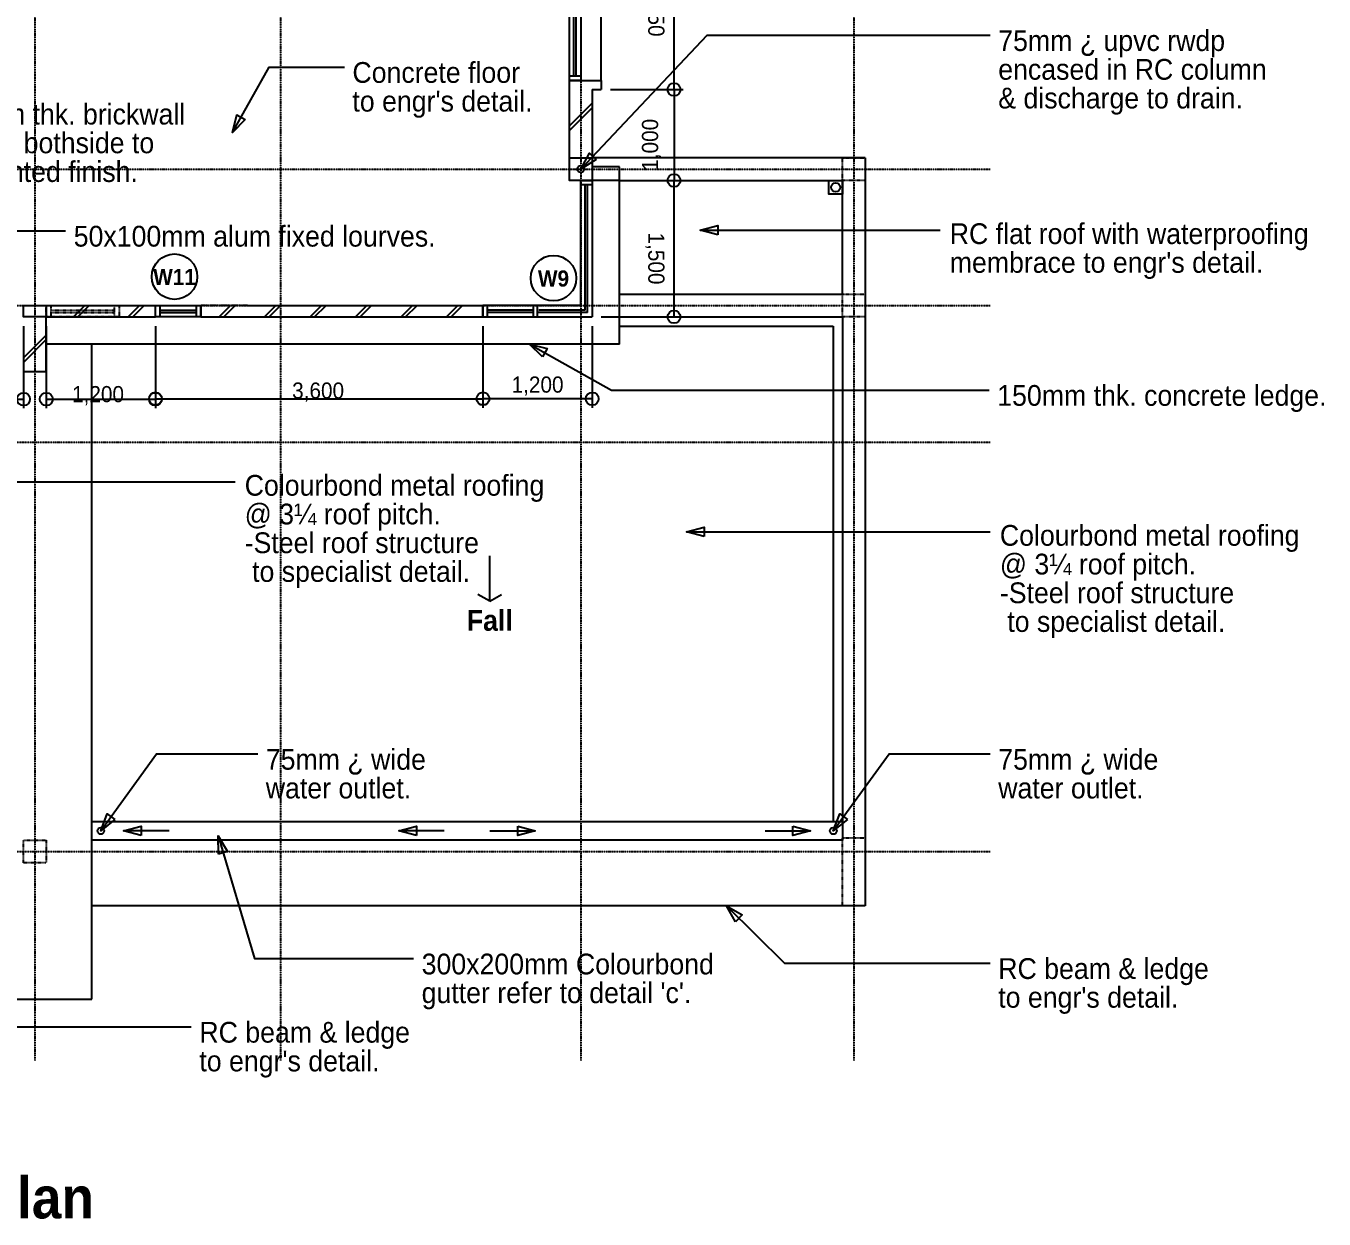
# Model space of a CAD drawing. Header units: inches. Extents: x 1543 to 314687, y -56168 to -771.
# Drawn here: x 55964 to 70231, y -55812 to -42698 of the extents above; entities that cross this region are included whole.
import ezdxf

# ---------------------------------------------------------------- set-up
doc = ezdxf.new("R2010")
doc.units = ezdxf.units.IN
doc.header["$MEASUREMENT"] = 0
for name, pattern in [('PC_DASH_2', [0.638889, 0.277778, -0.083333, 0.055556, -0.083333, 0.055556, -0.083333]), ('PC_DASH_3', [0.069444, 0.027778, -0.041667]), ('PC_DASH_4', [0.055556, 0.027778, -0.027778]), ('PC_DASH_5', [0.902778, 0.25, -0.125, 0.25, -0.125, 0.027778, -0.125])]:
    doc.linetypes.add(name, pattern=pattern)
for name, color, linetype in [('Existing works', 7, 'Continuous'), ('First Floor Plan', 7, 'Continuous'), ('Grid Line', 7, 'Continuous'), ('Ground Floor Plan', 7, 'Continuous'), ('New Works', 7, 'Continuous'), ('Text', 7, 'Continuous')]:
    doc.layers.add(name, color=color, linetype=linetype)

# ---------------------------------------------------------------- blocks, each defined once
blk = doc.blocks.new('PD_914015')
at = {"layer": 'Grid Line', "color": 12, "linetype": 'PC_DASH_2', "true_color": 0xdc0806}
for p, q in [((56062, -32071), (56062, -54071)), ((58762, -32071), (58762, -54071)), ((62062, -32071), (62062, -54071)), ((65062, -32071), (65062, -54071))]:
    blk.add_line(p, q, dxfattribs=at)
blk = doc.blocks.new('PD_914179')
at = {"layer": 'Grid Line', "color": 12, "true_color": 0xdc0806}
blk.add_line((62187, -46796), (60987, -46796), dxfattribs=at)
for centre in [(60987, -46796), (62187, -46796)]:
    blk.add_circle(centre, 70.6, dxfattribs=at)
at = {"layer": 'Grid Line', "color": 7, "insert": (61587, -46551), "char_height": 177.49, "width": 635, "attachment_point": 2}
blk.add_mtext('\\pxsm0.83;\\fHelvetica|b0|i0|c0|p177.4913;\\W0.92;1,200', dxfattribs=at)
blk = doc.blocks.new('PD_914178')
at = {"layer": 'Grid Line', "color": 12, "true_color": 0xdc0806}
for p, q in [((60987, -45996), (60987, -46896)), ((62187, -45996), (62187, -46896))]:
    blk.add_line(p, q, dxfattribs=at)
at = {"layer": 'Grid Line'}
blk.add_blockref('PD_914179', (0, 0), dxfattribs=at)
blk = doc.blocks.new('PD_914181')
at = {"layer": 'Grid Line', "color": 12, "true_color": 0xdc0806}
blk.add_line((63087, -45896), (63087, -44396), dxfattribs=at)
for centre in [(63087, -44396), (63087, -45896)]:
    blk.add_circle(centre, 70.6, dxfattribs=at)
at = {"layer": 'Grid Line', "color": 7, "insert": (62981, -45254), "char_height": 177.49, "width": 635, "attachment_point": 2, "rotation": 270}
blk.add_mtext('\\pxsm0.83;\\fHelvetica|b0|i0|c0|p177.4913;\\W0.92;1,500', dxfattribs=at)
blk = doc.blocks.new('PD_914180')
at = {"layer": 'Grid Line', "color": 12, "true_color": 0xdc0806}
for p, q in [((62587, -44396), (63187, -44396)), ((62287, -45896), (63187, -45896))]:
    blk.add_line(p, q, dxfattribs=at)
at = {"layer": 'Grid Line'}
blk.add_blockref('PD_914181', (0, 0), dxfattribs=at)
blk = doc.blocks.new('PD_914235')
at = {"layer": 'Grid Line', "color": 12, "true_color": 0xdc0806}
blk.add_line((63087, -43396), (63087, -41446), dxfattribs=at)
for centre in [(63087, -41446), (63087, -43396)]:
    blk.add_circle(centre, 70.6, dxfattribs=at)
at = {"layer": 'Grid Line', "color": 7, "insert": (62981, -42529), "char_height": 177.49, "width": 635, "attachment_point": 2, "rotation": 270}
blk.add_mtext('\\pxsm0.83;\\fHelvetica|b0|i0|c0|p177.4913;\\W0.92;1,950', dxfattribs=at)
blk = doc.blocks.new('PD_914234')
at = {"layer": 'Grid Line', "color": 12, "true_color": 0xdc0806}
for p, q in [((62287, -41446), (63187, -41446)), ((62387, -43396), (63187, -43396))]:
    blk.add_line(p, q, dxfattribs=at)
at = {"layer": 'Grid Line'}
blk.add_blockref('PD_914235', (0, 0), dxfattribs=at)
blk = doc.blocks.new('PD_914237')
at = {"layer": 'Grid Line', "color": 12, "true_color": 0xdc0806}
blk.add_line((63087, -43396), (63087, -44396), dxfattribs=at)
for centre in [(63087, -43396), (63087, -44396)]:
    blk.add_circle(centre, 70.6, dxfattribs=at)
at = {"layer": 'Grid Line', "color": 7, "insert": (62734, -44004), "char_height": 177.49, "width": 635, "attachment_point": 2, "rotation": 90}
blk.add_mtext('\\pxsm0.83;\\fHelvetica|b0|i0|c0|p177.4913;\\W0.92;1,000', dxfattribs=at)
blk = doc.blocks.new('PD_914236')
at = {"layer": 'Grid Line', "color": 12, "true_color": 0xdc0806}
for p, q in [((62387, -43396), (63187, -43396)), ((63187, -44396), (63187, -44396))]:
    blk.add_line(p, q, dxfattribs=at)
at = {"layer": 'Grid Line'}
blk.add_blockref('PD_914237', (0, 0), dxfattribs=at)
blk = doc.blocks.new('PD_914238')
at = {"layer": 'Grid Line', "color": 12, "linetype": 'PC_DASH_2', "true_color": 0xdc0806}
for p, q in [((38562, -44271), (66562, -44271)), ((38562, -45771), (66562, -45771)), ((38562, -47271), (66562, -47271)), ((38562, -51771), (66562, -51771))]:
    blk.add_line(p, q, dxfattribs=at)
blk = doc.blocks.new('PD_914722')
at = {"layer": 'Ground Floor Plan', "color": 12, "true_color": 0xdc0806}
blk.add_line((54062, -46800), (55937, -46800), dxfattribs=at)
for centre in [(54062, -46800), (55937, -46800)]:
    blk.add_circle(centre, 70.6, dxfattribs=at)
at = {"layer": 'Ground Floor Plan', "color": 7, "insert": (54984, -46646), "char_height": 177.49, "width": 635, "attachment_point": 2}
blk.add_mtext('\\pxsm0.83;\\fHelvetica|b0|i0|c0|p177.4913;\\W0.92;1,875', dxfattribs=at)
blk = doc.blocks.new('PD_914721')
at = {"layer": 'Ground Floor Plan', "color": 12, "true_color": 0xdc0806}
for p, q in [((54062, -45996), (54062, -46900)), ((55937, -45996), (55937, -46900))]:
    blk.add_line(p, q, dxfattribs=at)
at = {"layer": 'Ground Floor Plan'}
blk.add_blockref('PD_914722', (0, 0), dxfattribs=at)
blk = doc.blocks.new('PD_914744')
at = {"layer": 'First Floor Plan', "color": 7}
for p, q in [((61937, -43296), (61937, -43246)), ((61937, -43246), (62062, -43246)), ((62062, -43296), (61937, -43296)), ((62062, -43246), (62062, -43296))]:
    blk.add_line(p, q, dxfattribs=at)
blk = doc.blocks.new('PD_914745')
at = {"layer": 'First Floor Plan', "color": 7}
for p, q in [((61937, -41496), (61937, -41446)), ((61937, -41446), (62062, -41446)), ((62062, -41496), (61937, -41496)), ((62062, -41446), (62062, -41496))]:
    blk.add_line(p, q, dxfattribs=at)
blk = doc.blocks.new('PD_914743')
at = {"layer": 'First Floor Plan', "color": 7}
for p, q in [((61937, -43296), (61937, -41446)), ((61986, -43246), (61986, -41496)), ((62012, -43246), (62012, -41496)), ((62062, -41446), (62062, -43296))]:
    blk.add_line(p, q, dxfattribs=at)
at = {"layer": 'First Floor Plan'}
for name in ['PD_914745', 'PD_914744']:
    blk.add_blockref(name, (0, 0), dxfattribs=at)
blk = doc.blocks.new('PD_914756')
at = {"layer": 'First Floor Plan', "color": 7}
blk.add_lwpolyline([(64787, -44396), (64937, -44396), (64937, -44546), (64787, -44546), (64787, -44396)], dxfattribs=at)
blk.add_circle((64862, -44471), 50, dxfattribs=at)
blk = doc.blocks.new('PD_914758')
at = {"layer": 'First Floor Plan', "color": 7}
for p, q in [((61937, -43796), (62187, -43546)), ((61937, -43846), (62187, -43596))]:
    blk.add_line(p, q, dxfattribs=at)
blk = doc.blocks.new('PD_914790')
at = {"layer": 'First Floor Plan', "color": 7}
for q in [(61062, -48521), (60932, -48946), (61192, -48946)]:
    blk.add_line((61062, -49021), q, dxfattribs=at)
blk = doc.blocks.new('PD_914789')
at = {"layer": 'First Floor Plan'}
blk.add_blockref('PD_914790', (0, 0), dxfattribs=at)
at = {"layer": 'First Floor Plan', "color": 7, "insert": (61062, -49118), "char_height": 228.2, "width": 564.44, "attachment_point": 2}
blk.add_mtext('\\pxsm0.83;\\fHelvetica|b1|i0|c0|p228.2031;\\W0.92;Fall', dxfattribs=at)
blk = doc.blocks.new('PD_914902')
at = {"layer": 'First Floor Plan', "color": 7}
for p, q in [((59087, -45896), (59212, -45771)), ((59137, -45896), (59262, -45771))]:
    blk.add_line(p, q, dxfattribs=at)
blk = doc.blocks.new('PD_914903')
at = {"layer": 'First Floor Plan', "color": 7}
for p, q in [((58587, -45896), (58712, -45771)), ((58637, -45896), (58762, -45771))]:
    blk.add_line(p, q, dxfattribs=at)
blk = doc.blocks.new('PD_914904')
at = {"layer": 'First Floor Plan', "color": 7}
for p, q in [((58087, -45896), (58212, -45771)), ((58137, -45896), (58262, -45771))]:
    blk.add_line(p, q, dxfattribs=at)
blk = doc.blocks.new('PD_914949')
at = {"layer": 'First Floor Plan', "color": 7}
for p, q in [((59587, -45896), (59712, -45771)), ((59637, -45896), (59762, -45771))]:
    blk.add_line(p, q, dxfattribs=at)
blk = doc.blocks.new('PD_914950')
at = {"layer": 'First Floor Plan', "color": 7}
for p, q in [((60087, -45896), (60212, -45771)), ((60137, -45896), (60262, -45771))]:
    blk.add_line(p, q, dxfattribs=at)
blk = doc.blocks.new('PD_914951')
at = {"layer": 'First Floor Plan', "color": 7}
for p, q in [((60587, -45896), (60712, -45771)), ((60637, -45896), (60762, -45771))]:
    blk.add_line(p, q, dxfattribs=at)
blk = doc.blocks.new('PD_914990')
at = {"layer": 'First Floor Plan', "color": 12, "true_color": 0xdc0806}
blk.add_line((56187, -46800), (57387, -46800), dxfattribs=at)
for centre in [(56187, -46800), (57387, -46800)]:
    blk.add_circle(centre, 70.6, dxfattribs=at)
at = {"layer": 'First Floor Plan', "color": 7, "insert": (56756, -46656), "char_height": 177.49, "width": 635, "attachment_point": 2}
blk.add_mtext('\\pxsm0.83;\\fHelvetica|b0|i0|c0|p177.4913;\\W0.92;1,200', dxfattribs=at)
blk = doc.blocks.new('PD_914989')
at = {"layer": 'First Floor Plan', "color": 12, "true_color": 0xdc0806}
for p, q in [((56187, -45996), (56187, -46900)), ((57387, -45996), (57387, -46900))]:
    blk.add_line(p, q, dxfattribs=at)
at = {"layer": 'First Floor Plan'}
blk.add_blockref('PD_914990', (0, 0), dxfattribs=at)
blk = doc.blocks.new('PD_914992')
at = {"layer": 'First Floor Plan', "color": 12, "true_color": 0xdc0806}
blk.add_line((57387, -46795), (60987, -46795), dxfattribs=at)
for centre in [(57387, -46795), (60987, -46795)]:
    blk.add_circle(centre, 70.6, dxfattribs=at)
at = {"layer": 'First Floor Plan', "color": 7, "insert": (59175, -46617), "char_height": 177.49, "width": 635, "attachment_point": 2}
blk.add_mtext('\\pxsm0.83;\\fHelvetica|b0|i0|c0|p177.4913;\\W0.92;3,600', dxfattribs=at)
blk = doc.blocks.new('PD_914991')
at = {"layer": 'First Floor Plan', "color": 12, "true_color": 0xdc0806}
for p, q in [((57387, -45996), (57387, -46895)), ((60987, -45996), (60987, -46895))]:
    blk.add_line(p, q, dxfattribs=at)
at = {"layer": 'First Floor Plan'}
blk.add_blockref('PD_914992', (0, 0), dxfattribs=at)
blk = doc.blocks.new('PD_915079')
at = {"layer": 'Text', "color": 12, "true_color": 0xdc0806}
blk.add_circle((57597, -45454), 250, dxfattribs=at)
at = {"layer": 'Text', "color": 12, "true_color": 0xdc0806, "insert": (57597, -45368), "char_height": 177.49, "width": 493.89, "attachment_point": 2}
blk.add_mtext('\\pxsm0.83;\\fHelvetica|b1|i0|c0|p177.4913;\\W0.92;W11', dxfattribs=at)
blk = doc.blocks.new('PD_915126')
at = {"layer": 'Text', "color": 7}
for points in [[(62062, -44271), (63450, -42800), (66562, -42800)], [(62232, -44166), (62062, -44271), (62157, -44095), (62232, -44166)]]:
    blk.add_lwpolyline(points, dxfattribs=at)
at = {"layer": 'Text', "color": 7, "insert": (66650, -42745), "char_height": 228.2, "width": 3210.28, "attachment_point": 1}
blk.add_mtext('\\pxsm0.83;\\fHelvetica|b0|i0|c0|p228.2031;\\W0.92;75mm ¿ upvc rwdp\\Pencased in RC column\\P& discharge to drain.', dxfattribs=at)
blk = doc.blocks.new('PD_915127')
at = {"layer": 'Text', "color": 7}
for points in [[(64837, -51546), (65450, -50700), (66562, -50700)], [(64992, -51420), (64837, -51546), (64908, -51359), (64992, -51420)]]:
    blk.add_lwpolyline(points, dxfattribs=at)
at = {"layer": 'Text', "color": 7, "insert": (66650, -50645), "char_height": 228.2, "width": 1905, "attachment_point": 1}
blk.add_mtext('\\pxsm0.83;\\fHelvetica|b0|i0|c0|p228.2031;\\W0.92;75mm ¿ wide\\Pwater outlet.', dxfattribs=at)
blk = doc.blocks.new('PD_915128')
at = {"layer": 'Text', "color": 7}
for points in [[(63662, -52371), (64300, -53000), (66562, -53000)], [(63763, -52544), (63662, -52371), (63836, -52470), (63763, -52544)]]:
    blk.add_lwpolyline(points, dxfattribs=at)
at = {"layer": 'Text', "color": 7, "insert": (66650, -52945), "char_height": 228.2, "width": 2504.72, "attachment_point": 1}
blk.add_mtext("\\pxsm0.83;\\fHelvetica|b0|i0|c0|p228.2031;\\W0.92;RC beam & ledge\\Pto engr's detail.", dxfattribs=at)
blk = doc.blocks.new('PD_915129')
at = {"layer": 'Text', "color": 7}
for points in [[(54881, -53071), (55519, -53700), (57781, -53700)], [(54982, -53244), (54881, -53071), (55055, -53170), (54982, -53244)]]:
    blk.add_lwpolyline(points, dxfattribs=at)
at = {"layer": 'Text', "color": 7, "insert": (57870, -53645), "char_height": 228.2, "width": 2504.72, "attachment_point": 1}
blk.add_mtext("\\pxsm0.83;\\fHelvetica|b0|i0|c0|p228.2031;\\W0.92;RC beam & ledge\\Pto engr's detail.", dxfattribs=at)
blk = doc.blocks.new('PD_915131')
at = {"layer": 'Text', "color": 7}
for points in [[(56787, -51546), (57400, -50700), (58512, -50700)], [(56942, -51420), (56787, -51546), (56858, -51359), (56942, -51420)]]:
    blk.add_lwpolyline(points, dxfattribs=at)
at = {"layer": 'Text', "color": 7, "insert": (58600, -50645), "char_height": 228.2, "width": 1905, "attachment_point": 1}
blk.add_mtext('\\pxsm0.83;\\fHelvetica|b0|i0|c0|p228.2031;\\W0.92;75mm ¿ wide\\Pwater outlet.', dxfattribs=at)
blk = doc.blocks.new('PD_915135')
at = {"layer": 'Text', "color": 7}
for points in [[(53600, -42800), (54062, -43608), (54888, -43608)], [(53651, -42993), (53600, -42800), (53741, -42942), (53651, -42993)]]:
    blk.add_lwpolyline(points, dxfattribs=at)
at = {"layer": 'Text', "color": 7, "insert": (54977, -43553), "char_height": 228.2, "width": 2963.33, "attachment_point": 1}
blk.add_mtext('\\pxsm0.83;\\fHelvetica|b0|i0|c0|p228.2031;\\W0.92;125mm thk. brickwall\\Pplaster bothside to\\Pbe painted finish.', dxfattribs=at)
blk = doc.blocks.new('PD_915138')
at = {"layer": 'Text', "color": 7}
for points in [[(54362, -46371), (54900, -44950), (56400, -44950)], [(54479, -46209), (54362, -46371), (54382, -46172), (54479, -46209)]]:
    blk.add_lwpolyline(points, dxfattribs=at)
at = {"layer": 'Text', "color": 7, "insert": (56489, -44895), "char_height": 228.2, "width": 4303.89, "attachment_point": 1}
blk.add_mtext('\\pxsm0.83;\\fHelvetica|b0|i0|c0|p228.2031;\\W0.92;50x100mm alum fixed lourves.', dxfattribs=at)
blk = doc.blocks.new('PD_915139')
at = {"layer": 'Text', "color": 7}
for points in [[(58234, -43869), (58636, -43150), (59464, -43150)], [(58373, -43726), (58234, -43869), (58283, -43675), (58373, -43726)]]:
    blk.add_lwpolyline(points, dxfattribs=at)
at = {"layer": 'Text', "color": 7, "insert": (59552, -43095), "char_height": 228.2, "width": 2151.94, "attachment_point": 1}
blk.add_mtext("\\pxsm0.83;\\fHelvetica|b0|i0|c0|p228.2031;\\W0.92;Concrete floor\\Pto engr's detail.", dxfattribs=at)
blk = doc.blocks.new('PD_915144')
at = {"layer": 'Text', "color": 7}
blk.add_line((63225, -48259), (66562, -48259), dxfattribs=at)
blk.add_lwpolyline([(63418, -48310), (63225, -48259), (63418, -48207), (63418, -48310)], dxfattribs=at)
at = {"layer": 'Text', "color": 7, "insert": (66668, -48183), "char_height": 228.2, "width": 3563.06, "attachment_point": 1}
blk.add_mtext('\\pxsm0.83;\\fHelvetica|b0|i0|c0|p228.2031;\\W0.92;Colourbond metal roofing\\P@ 3¼ roof pitch.\\P-Steel roof structure\\P to specialist detail.', dxfattribs=at)
blk = doc.blocks.new('PD_915145')
at = {"layer": 'Text', "color": 7}
for points in [[(58075, -51600), (58475, -52950), (60225, -52950)], [(58080, -51800), (58075, -51600), (58180, -51771), (58080, -51800)]]:
    blk.add_lwpolyline(points, dxfattribs=at)
at = {"layer": 'Text', "color": 7, "insert": (60313, -52895), "char_height": 228.2, "width": 3492.5, "attachment_point": 1}
blk.add_mtext("\\pxsm0.83;\\fHelvetica|b0|i0|c0|p228.2031;\\W0.92;300x200mm Colourbond\\Pgutter refer to detail 'c'. ", dxfattribs=at)
blk = doc.blocks.new('PD_915146')
at = {"layer": 'Text', "color": 7}
for points in [[(61497, -46196), (62400, -46700), (66550, -46700)], [(61641, -46335), (61497, -46196), (61691, -46245), (61641, -46335)]]:
    blk.add_lwpolyline(points, dxfattribs=at)
at = {"layer": 'Text', "color": 7, "insert": (66639, -46645), "char_height": 228.2, "width": 3915.83, "attachment_point": 1}
blk.add_mtext('\\pxsm0.83;\\fHelvetica|b0|i0|c0|p228.2031;\\W0.92;150mm thk. concrete ledge.', dxfattribs=at)
blk = doc.blocks.new('PD_915147')
at = {"layer": 'Text', "color": 7}
blk.add_line((54925, -47709), (58262, -47709), dxfattribs=at)
blk.add_lwpolyline([(55118, -47760), (54925, -47709), (55118, -47657), (55118, -47760)], dxfattribs=at)
at = {"layer": 'Text', "color": 7, "insert": (58368, -47633), "char_height": 228.2, "width": 3563.06, "attachment_point": 1}
blk.add_mtext('\\pxsm0.83;\\fHelvetica|b0|i0|c0|p228.2031;\\W0.92;Colourbond metal roofing\\P@ 3¼ roof pitch.\\P-Steel roof structure\\P to specialist detail.', dxfattribs=at)
blk = doc.blocks.new('PD_915148')
at = {"layer": 'Text', "color": 7}
blk.add_line((63374, -44943), (66011, -44943), dxfattribs=at)
blk.add_lwpolyline([(63567, -44995), (63374, -44943), (63567, -44891), (63567, -44995)], dxfattribs=at)
at = {"layer": 'Text', "color": 7, "insert": (66117, -44867), "char_height": 228.2, "width": 4268.61, "attachment_point": 1}
blk.add_mtext("\\pxsm0.83;\\fHelvetica|b0|i0|c0|p228.2031;\\W0.92;RC flat roof with waterproofing\\Pmembrace to engr's detail.", dxfattribs=at)
blk = doc.blocks.new('PD_915179')
at = {"layer": 'New Works', "color": 12, "true_color": 0xdc0806}
for p, q in [((61037, -45771), (60987, -45771)), ((60987, -45771), (60987, -45896)), ((61037, -45896), (61037, -45771)), ((60987, -45896), (61037, -45896))]:
    blk.add_line(p, q, dxfattribs=at)
blk = doc.blocks.new('PD_915181')
at = {"layer": 'New Works', "color": 12, "true_color": 0xdc0806}
for p, q in [((62062, -44446), (62062, -44396)), ((62062, -44396), (62187, -44396)), ((62187, -44446), (62062, -44446)), ((62187, -44396), (62187, -44446))]:
    blk.add_line(p, q, dxfattribs=at)
blk = doc.blocks.new('PD_915180')
at = {"layer": 'New Works', "color": 12, "true_color": 0xdc0806}
for p, q in [((62062, -45771), (62062, -44396)), ((62111, -45821), (62111, -44446)), ((62137, -45847), (62137, -44446)), ((62187, -44396), (62187, -45896))]:
    blk.add_line(p, q, dxfattribs=at)
at = {"layer": 'New Works'}
blk.add_blockref('PD_915181', (0, 0), dxfattribs=at)
blk = doc.blocks.new('PD_915182')
at = {"layer": 'New Works', "color": 12, "true_color": 0xdc0806}
for p, q in [((61587, -45771), (61537, -45771)), ((61537, -45771), (61537, -45896)), ((61587, -45896), (61587, -45771)), ((61537, -45896), (61587, -45896))]:
    blk.add_line(p, q, dxfattribs=at)
blk = doc.blocks.new('PD_915178')
at = {"layer": 'New Works', "color": 12, "true_color": 0xdc0806}
for p, q in [((62062, -45771), (60987, -45771)), ((60987, -45896), (60987, -45771)), ((60987, -45896), (62187, -45896)), ((61537, -45821), (61037, -45821)), ((61537, -45847), (61037, -45847)), ((62137, -45847), (61587, -45847)), ((62111, -45821), (61600, -45821))]:
    blk.add_line(p, q, dxfattribs=at)
at = {"layer": 'New Works'}
for name in ['PD_915180', 'PD_915179', 'PD_915182']:
    blk.add_blockref(name, (0, 0), dxfattribs=at)
blk = doc.blocks.new('PD_915183')
at = {"layer": 'New Works', "color": 12, "true_color": 0xdc0806}
blk.add_circle((61762, -45471), 250, dxfattribs=at)
at = {"layer": 'New Works', "color": 12, "true_color": 0xdc0806, "insert": (61762, -45385), "char_height": 177.49, "width": 388.06, "attachment_point": 2}
blk.add_mtext('\\pxsm0.83;\\fHelvetica|b1|i0|c0|p177.4913;\\W0.92;W9', dxfattribs=at)
blk = doc.blocks.new('PD_915188')
at = {"layer": 'New Works', "color": 12, "true_color": 0xdc0806}
for p, q in [((57087, -45896), (57212, -45771)), ((57137, -45896), (57262, -45771))]:
    blk.add_line(p, q, dxfattribs=at)
blk = doc.blocks.new('PD_915189')
at = {"layer": 'New Works', "color": 12, "true_color": 0xdc0806}
for p, q in [((57387, -45771), (57887, -45771)), ((57387, -45896), (57387, -45771)), ((57387, -45771), (57437, -45771)), ((57437, -45771), (57437, -45896)), ((57837, -45896), (57837, -45771)), ((57837, -45771), (57887, -45771)), ((57887, -45896), (57887, -45771)), ((57887, -45771), (57887, -45896)), ((57887, -45896), (57387, -45896)), ((57437, -45896), (57387, -45896)), ((57437, -45821), (57837, -45821)), ((57437, -45847), (57837, -45847)), ((57887, -45896), (57837, -45896))]:
    blk.add_line(p, q, dxfattribs=at)
blk = doc.blocks.new('PD_915190')
at = {"layer": 'New Works', "color": 12, "true_color": 0xdc0806}
for p, q in [((56485, -45896), (56610, -45771)), ((56535, -45896), (56660, -45771))]:
    blk.add_line(p, q, dxfattribs=at)
blk = doc.blocks.new('PD_915225')
at = {"layer": 'Existing works', "color": 12, "linetype": 'PC_DASH_3', "true_color": 0xdc0806}
for p, q in [((56937, -45896), (56937, -45771)), ((56937, -45771), (56987, -45771)), ((56987, -45771), (56987, -45896)), ((56987, -45896), (56937, -45896))]:
    blk.add_line(p, q, dxfattribs=at)
blk = doc.blocks.new('PD_915226')
at = {"layer": 'Existing works', "color": 12, "linetype": 'PC_DASH_3', "true_color": 0xdc0806}
for p, q in [((56187, -45896), (56187, -45771)), ((56187, -45771), (56237, -45771)), ((56237, -45771), (56237, -45896)), ((56237, -45896), (56187, -45896))]:
    blk.add_line(p, q, dxfattribs=at)
blk = doc.blocks.new('PD_915224')
at = {"layer": 'Existing works', "color": 12, "linetype": 'PC_DASH_3', "true_color": 0xdc0806}
for p, q in [((56187, -45771), (56987, -45771)), ((56987, -45896), (56187, -45896)), ((56237, -45821), (56937, -45821)), ((56237, -45847), (56937, -45847))]:
    blk.add_line(p, q, dxfattribs=at)
at = {"layer": 'Existing works'}
for name in ['PD_915226', 'PD_915225']:
    blk.add_blockref(name, (0, 0), dxfattribs=at)

msp = doc.modelspace()

# ---------------------------------------------------------------- linework, layer by layer
at = {"layer": 'First Floor Plan', "color": 7}
for p, q in [((62287, -43296), (62287, -35396)), ((61937, -44146), (61937, -43296)), ((61937, -43296), (62287, -43296)), ((62287, -43296), (62287, -43396)), ((62187, -43396), (62187, -44146)), ((62187, -43396), (62287, -43396)), ((65187, -44146), (62187, -44146)), ((65187, -44146), (65187, -52371)), ((62487, -44246), (62187, -44246)), ((62487, -44396), (62487, -44246)), ((62487, -44396), (62187, -44396)), ((62487, -46196), (62487, -44396)), ((62487, -44396), (64937, -44396)), ((64937, -45646), (64937, -44396)), ((62487, -45646), (64937, -45646)), ((58400, -45771), (60987, -45771)), ((56187, -46496), (56187, -45896)), ((57887, -45896), (60987, -45896)), ((62487, -45896), (64937, -45896)), ((64937, -45896), (64937, -51646)), ((62487, -45996), (64837, -45996)), ((64837, -45996), (64837, -51446)), ((55937, -46346), (56187, -46096)), ((55937, -46396), (56187, -46146)), ((62487, -46196), (56187, -46196)), ((56687, -53396), (56687, -46196)), ((55937, -46496), (56187, -46496)), ((64937, -51446), (56687, -51446)), ((64937, -51646), (56687, -51646)), ((65187, -52371), (56687, -52371)), ((51937, -53396), (56687, -53396))]:
    msp.add_line(p, q, dxfattribs=at)
at = {"layer": 'First Floor Plan', "color": 7, "linetype": 'PC_DASH_5'}
msp.add_line((58400, -45771), (57887, -45771), dxfattribs=at)
at = {"layer": 'First Floor Plan', "color": 172, "true_color": 0x0000d3}
for p, q in [((57537, -51546), (57037, -51546)), ((60562, -51546), (60062, -51546)), ((61062, -51546), (61562, -51546)), ((64087, -51546), (64587, -51546))]:
    msp.add_line(p, q, dxfattribs=at)
at = {"layer": 'First Floor Plan', "color": 7}
for points in [[(61937, -44146), (62187, -44146), (62187, -44396), (61937, -44396), (61937, -44146)], [(55937, -45771), (56187, -45771), (56187, -45896), (55937, -45896), (55937, -45771)]]:
    msp.add_lwpolyline(points, dxfattribs=at)
at = {"layer": 'First Floor Plan', "color": 7, "linetype": 'PC_DASH_4'}
for points in [[(65187, -44146), (65187, -44396), (64937, -44396), (64937, -44146), (65187, -44146)], [(65187, -45646), (65187, -45896), (64937, -45896), (64937, -45646), (65187, -45646)], [(65187, -51621), (65187, -52371), (64937, -52371), (64937, -51621), (65187, -51621)], [(56187, -51646), (56187, -51896), (55937, -51896), (55937, -51646), (56187, -51646)]]:
    msp.add_lwpolyline(points, dxfattribs=at)
at = {"layer": 'First Floor Plan', "color": 172, "true_color": 0x0000d3}
for points in [[(57230, -51598), (57037, -51546), (57230, -51494), (57230, -51598)], [(60255, -51598), (60062, -51546), (60255, -51494), (60255, -51598)], [(61369, -51494), (61562, -51546), (61369, -51598), (61369, -51494)], [(64394, -51494), (64587, -51546), (64394, -51598), (64394, -51494)]]:
    msp.add_lwpolyline(points, dxfattribs=at)
for centre in [(62062, -44271), (56787, -51546), (64837, -51546)]:
    msp.add_circle(centre, 37.5, dxfattribs=at)
at = {"layer": 'New Works', "color": 12, "true_color": 0xdc0806}
for p, q in [((56187, -45771), (57387, -45771)), ((56187, -45896), (57387, -45896))]:
    msp.add_line(p, q, dxfattribs=at)

# ---------------------------------------------------------------- block references
at = {"layer": 'Existing works'}
msp.add_blockref('PD_915224', (0, 0), dxfattribs=at)
at = {"layer": 'First Floor Plan'}
for name in ['PD_914743', 'PD_914758', 'PD_914756', 'PD_914904', 'PD_914903', 'PD_914902', 'PD_914949', 'PD_914950', 'PD_914951', 'PD_914989', 'PD_914991', 'PD_914789']:
    msp.add_blockref(name, (0, 0), dxfattribs=at)
at = {"layer": 'Grid Line'}
for name in ['PD_914015', 'PD_914238', 'PD_914234', 'PD_914236', 'PD_914180', 'PD_914178']:
    msp.add_blockref(name, (0, 0), dxfattribs=at)
at = {"layer": 'Ground Floor Plan'}
msp.add_blockref('PD_914721', (0, 0), dxfattribs=at)
at = {"layer": 'New Works'}
for name in ['PD_915178', 'PD_915183', 'PD_915190', 'PD_915188', 'PD_915189']:
    msp.add_blockref(name, (0, 0), dxfattribs=at)
at = {"layer": 'Text'}
for name in ['PD_915126', 'PD_915135', 'PD_915139', 'PD_915138', 'PD_915148', 'PD_915079', 'PD_915146', 'PD_915147', 'PD_915144', 'PD_915131', 'PD_915127', 'PD_915145', 'PD_915128', 'PD_915129']:
    msp.add_blockref(name, (0, 0), dxfattribs=at)

# ---------------------------------------------------------------- texts
at = {"layer": 'First Floor Plan', "color": 7, "insert": (54562, -55349), "char_height": 456.41, "width": 4656.67, "attachment_point": 2}
msp.add_mtext('\\pxsm0.83;\\fHelvetica|b1|i0|c0|p456.4062;\\W0.92;First Floor Plan', dxfattribs=at)

doc.saveas('drawing.dxf')
